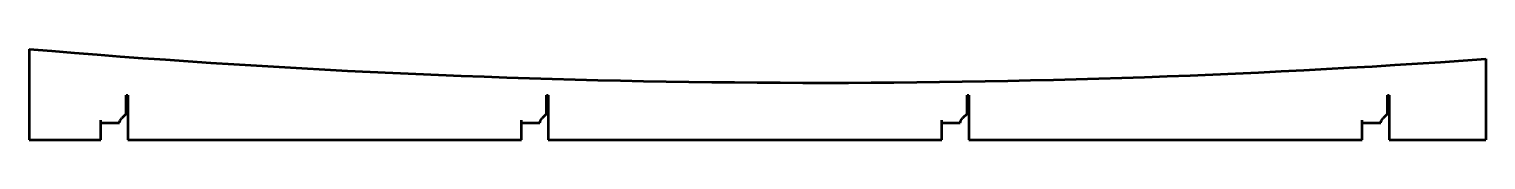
# Model space of a CAD drawing. Header units: millimetres. Extents: x -117 to 1615, y 0 to 108.
import ezdxf

# ---------------------------------------------------------------- set-up
doc = ezdxf.new("R2010")
doc.units = ezdxf.units.MM
doc.layers.add('IV_OUTER_PROFILE', color=7, linetype='Continuous', lineweight=50)

msp = doc.modelspace()

# ---------------------------------------------------------------- linework, layer by layer
at = {"layer": 'IV_OUTER_PROFILE'}
for p, q in [((-117.3, 108.3), (-117.3, 0)), ((1615, 96.6), (1615, 0)), ((-2, 31.2), (-2, 53.2)), ((-2, 53.2), (0, 53.2)), ((0, 53.2), (0, 0)), ((498, 31.2), (498, 53.2)), ((498, 53.2), (500, 53.2)), ((500, 53.2), (500, 0)), ((998, 31.2), (998, 53.2)), ((998, 53.2), (1000, 53.2)), ((1000, 53.2), (1000, 0)), ((1498, 31.2), (1498, 53.2)), ((1498, 53.2), (1500, 53.2)), ((1500, 53.2), (1500, 0)), ((-32, 0), (-32, 23.7)), ((-32, 20.2), (-10, 20.2)), ((-10, 20.2), (-9.8, 21.7)), ((-9.8, 21.7), (-9.2, 23.1)), ((-9.2, 23.1), (-7.2, 26)), ((-2, 31.2), (-7.2, 26)), ((468, 0), (468, 23.7)), ((468, 20.2), (490, 20.2)), ((490, 20.2), (490.2, 21.7)), ((490.2, 21.7), (490.8, 23.1)), ((490.8, 23.1), (492.8, 26)), ((498, 31.2), (492.8, 26)), ((968, 0), (968, 23.7)), ((968, 20.2), (990, 20.2)), ((990, 20.2), (990.2, 21.7)), ((990.2, 21.7), (990.8, 23.1)), ((990.8, 23.1), (992.8, 26)), ((998, 31.2), (992.8, 26)), ((1468, 0), (1468, 23.7)), ((1468, 20.2), (1490, 20.2)), ((1490, 20.2), (1490.2, 21.7)), ((1490.2, 21.7), (1490.8, 23.1)), ((1490.8, 23.1), (1492.8, 26)), ((1498, 31.2), (1492.8, 26)), ((-117.3, 0), (-32, 0)), ((0, 0), (468, 0)), ((500, 0), (968, 0)), ((1000, 0), (1468, 0)), ((1500, 0), (1615, 0))]:
    msp.add_line(p, q, dxfattribs=at)
msp.add_arc((823.4, 11118.2), 11050, 265.11641, 274.10812, dxfattribs=at)

doc.saveas('drawing.dxf')
